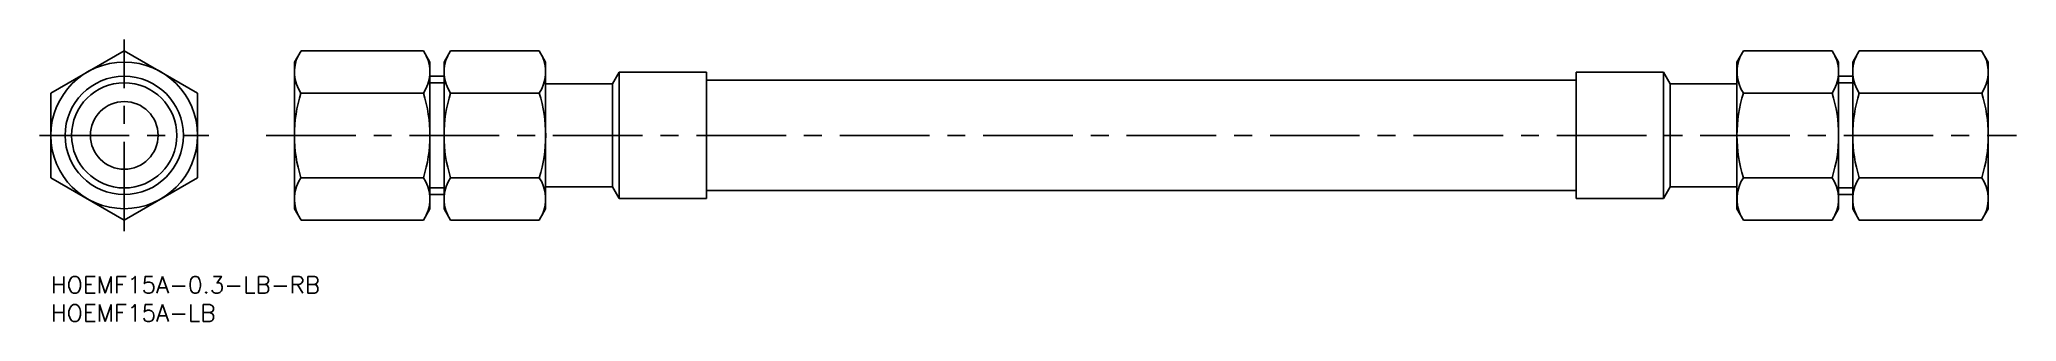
# Model space of a CAD drawing. Extents: x -2 to 348, y -8 to 42.
import ezdxf

# ---------------------------------------------------------------- set-up
doc = ezdxf.new("R2010")
doc.units = 0
doc.header["$LTSCALE"] = 0.5
doc.linetypes.add('CENTER', pattern=[50.8, 31.75, -6.35, 6.35, -6.35])
for name, color, linetype in [('MSM_CENTER', 1, 'CENTER'), ('MSM_CONTINUOUS', 7, 'CONTINUOUS'), ('MSM_NARROW', 5, 'CONTINUOUS'), ('MSM_PART_NUMBER', 7, 'CONTINUOUS')]:
    doc.layers.add(name, color=color, linetype=linetype)
doc.styles.get("Standard").update_dxf_attribs({"font": 'txt.shx', "height": 3, "bigfont": 'bigfont.shx'})

# ---------------------------------------------------------------- blocks, each defined once
blk = doc.blocks.new('*U9')
at = {"layer": 'MSM_PART_NUMBER'}
blk.add_text('HOEMF15A-0.3-LB-RB', height=3, dxfattribs=at).set_placement((0, -3))
blk = doc.blocks.new('*U10')
at = {"layer": 'MSM_PART_NUMBER'}
blk.add_text('HOEMF15A-LB', height=3, dxfattribs=at).set_placement((0, -8))

msp = doc.modelspace()

# ---------------------------------------------------------------- linework, layer by layer
at = {"layer": 'MSM_CENTER'}
for p, q in [((13, 8), (13, 42.02)), ((-2, 25.01), (28, 25.01)), ((38.14, 25.01), (348.14, 25.01))]:
    msp.add_line(p, q, dxfattribs=at)
at = {"layer": 'MSM_CONTINUOUS'}
for p, q in [((0, 32.52), (13, 40.02)), ((26, 32.52), (13, 40.02)), ((43.14, 38.01), (44.31, 40.02)), ((44.31, 40.02), (65.98, 40.02)), ((67.14, 38.01), (65.98, 40.02)), ((69.64, 38.01), (70.81, 40.02)), ((70.81, 40.02), (86.48, 40.02)), ((87.64, 38.01), (86.48, 40.02)), ((298.64, 38.01), (299.81, 40.02)), ((315.48, 40.02), (299.81, 40.02)), ((316.64, 38.01), (315.48, 40.02)), ((319.14, 38.01), (320.31, 40.02)), ((341.98, 40.02), (320.31, 40.02)), ((343.14, 38.01), (341.98, 40.02)), ((43.14, 38.01), (43.14, 12.01)), ((67.14, 38.01), (67.14, 12.01)), ((67.14, 35.49), (69.64, 35.49)), ((69.64, 38.01), (69.64, 12.01)), ((87.64, 38.01), (87.64, 12.01)), ((100.64, 36.21), (99.46, 34.16)), ((100.64, 36.21), (100.64, 13.81)), ((100.64, 36.21), (116.14, 36.21)), ((116.14, 36.21), (116.14, 13.81)), ((270.14, 13.81), (270.14, 36.21)), ((285.64, 36.21), (270.14, 36.21)), ((285.64, 13.81), (285.64, 36.21)), ((285.64, 36.21), (286.83, 34.16)), ((298.64, 12.01), (298.64, 38.01)), ((316.64, 12.01), (316.64, 38.01)), ((319.14, 35.49), (316.64, 35.49)), ((319.14, 12.01), (319.14, 38.01)), ((343.14, 12.01), (343.14, 38.01)), ((0, 17.51), (0, 32.52)), ((26, 17.51), (26, 32.52)), ((44.31, 32.52), (65.98, 32.52)), ((70.81, 32.52), (86.48, 32.52)), ((87.64, 34.16), (99.46, 34.16)), ((99.46, 34.16), (99.46, 15.86)), ((116.14, 34.81), (270.14, 34.81)), ((298.64, 34.16), (286.83, 34.16)), ((286.83, 15.86), (286.83, 34.16)), ((315.48, 32.52), (299.81, 32.52)), ((341.98, 32.52), (320.31, 32.52)), ((0, 17.51), (13, 10)), ((13, 10), (26, 17.51)), ((44.31, 17.51), (65.98, 17.51)), ((67.14, 14.53), (69.64, 14.53)), ((70.81, 17.51), (86.48, 17.51)), ((87.64, 15.86), (99.46, 15.86)), ((100.64, 13.81), (99.46, 15.86)), ((116.14, 15.21), (270.14, 15.21)), ((285.64, 13.81), (286.83, 15.86)), ((298.64, 15.86), (286.83, 15.86)), ((315.48, 17.51), (299.81, 17.51)), ((319.14, 14.53), (316.64, 14.53)), ((341.98, 17.51), (320.31, 17.51)), ((43.14, 12.01), (44.31, 10)), ((67.14, 12.01), (65.98, 10)), ((69.64, 12.01), (70.81, 10)), ((87.64, 12.01), (86.48, 10)), ((100.64, 13.81), (116.14, 13.81)), ((285.64, 13.81), (270.14, 13.81)), ((298.64, 12.01), (299.81, 10)), ((316.64, 12.01), (315.48, 10)), ((319.14, 12.01), (320.31, 10)), ((343.14, 12.01), (341.98, 10)), ((44.31, 10), (65.98, 10)), ((70.81, 10), (86.48, 10)), ((315.48, 10), (299.81, 10)), ((341.98, 10), (320.31, 10))]:
    msp.add_line(p, q, dxfattribs=at)
for radius in [13, 10.48, 6]:
    msp.add_circle((13, 25.01), radius, dxfattribs=at)
for centre, radius, start, end in [((49.79, 36.27), 6.65, 154.3842, 214.3842), ((60.5, 36.27), 6.65, 325.6158, 25.6158), ((76.29, 36.27), 6.65, 154.3842, 214.3842), ((81, 36.27), 6.65, 325.6158, 25.6158), ((305.29, 36.27), 6.65, 154.3842, 214.3842), ((310, 36.27), 6.65, 325.6158, 25.6158), ((325.79, 36.27), 6.65, 154.3842, 214.3842), ((336.5, 36.27), 6.65, 325.6158, 25.6158), ((67.98, 25.01), 24.84, 162.412, 197.588), ((42.31, 25.01), 24.84, 342.412, 17.588), ((94.48, 25.01), 24.84, 162.412, 197.588), ((62.81, 25.01), 24.84, 342.412, 17.588), ((323.48, 25.01), 24.84, 162.412, 197.588), ((291.81, 25.01), 24.84, 342.412, 17.588), ((343.98, 25.01), 24.84, 162.412, 197.588), ((318.31, 25.01), 24.84, 342.412, 17.588), ((49.79, 13.75), 6.65, 145.6158, 205.6158), ((60.5, 13.75), 6.65, 334.3842, 34.3842), ((76.29, 13.75), 6.65, 145.6158, 205.6158), ((81, 13.75), 6.65, 334.3842, 34.3842), ((305.29, 13.75), 6.65, 145.6158, 205.6158), ((310, 13.75), 6.65, 334.3842, 34.3842), ((325.79, 13.75), 6.65, 145.6158, 205.6158), ((336.5, 13.75), 6.65, 334.3842, 34.3842)]:
    msp.add_arc(centre, radius, start, end, dxfattribs=at)
at = {"layer": 'MSM_NARROW'}
for p, q in [((67.14, 34.33), (69.64, 34.33)), ((316.64, 34.33), (319.14, 34.33)), ((67.14, 15.7), (69.64, 15.7)), ((316.64, 15.7), (319.14, 15.7))]:
    msp.add_line(p, q, dxfattribs=at)
msp.add_circle((13, 25.01), 9.32, dxfattribs=at)

# ---------------------------------------------------------------- block references
at = {"layer": 'MSM_CONTINUOUS'}
for name in ['*U9', '*U10']:
    msp.add_blockref(name, (0, 0), dxfattribs=at)

doc.saveas('drawing.dxf')
